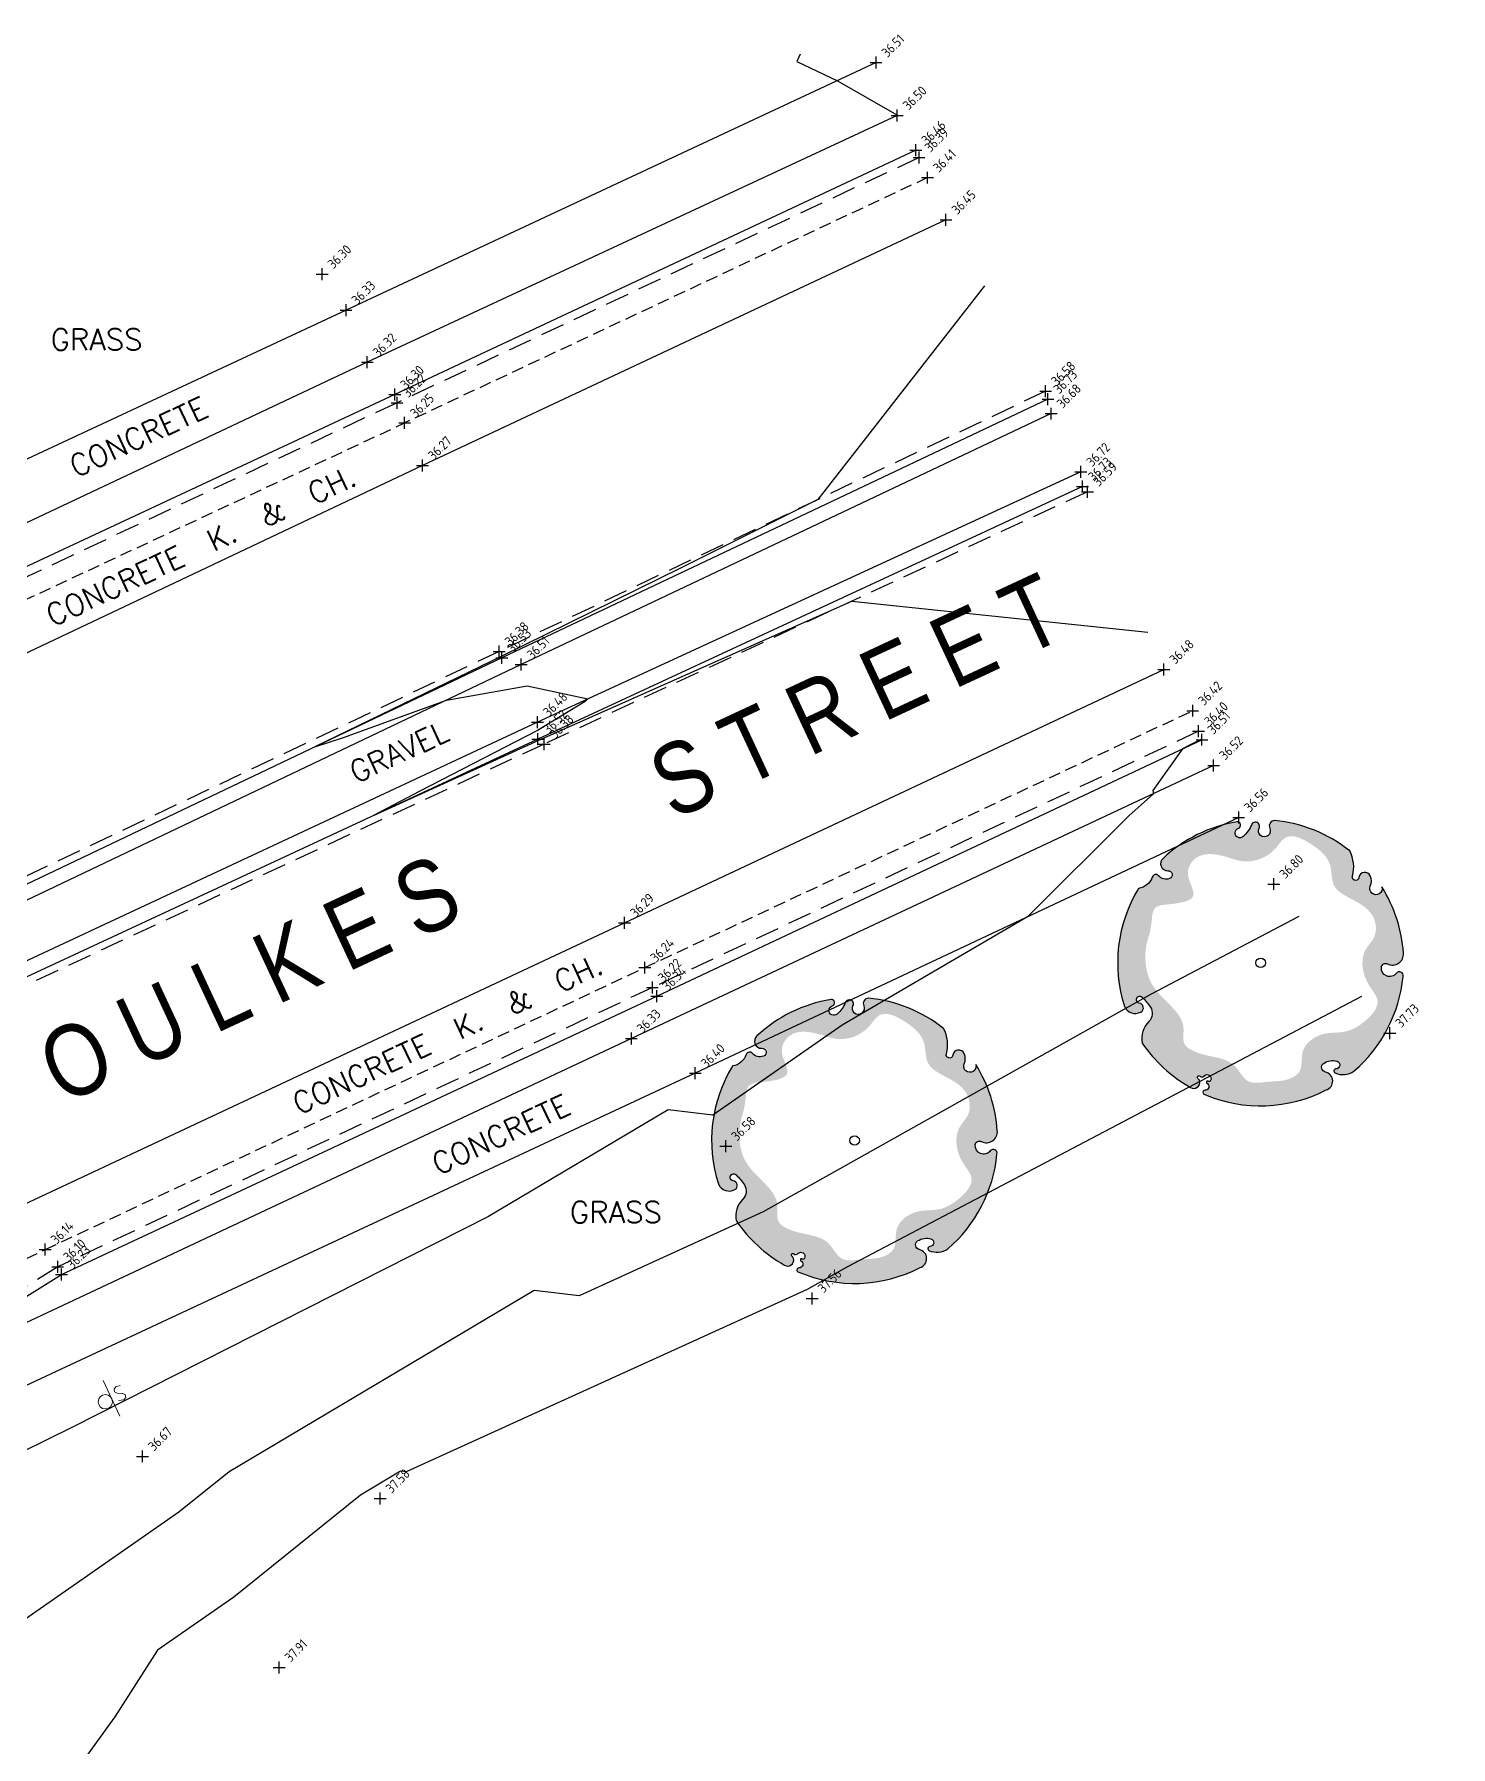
# Model space of a CAD drawing. Header units: metres. Extents: x 246075 to 247503, y 7418632 to 7419642.
# Drawn here: x 246904.47 to 246934.18, y 7419485.93 to 7419521.86 of the extents above; entities that cross this region are included whole.
import ezdxf
from ezdxf.enums import TextEntityAlignment as Align

# ---------------------------------------------------------------- set-up
doc = ezdxf.new("R2010")
doc.units = ezdxf.units.M
doc.linetypes.add('DASHED', pattern=[0.75, 0.5, -0.25])
doc.linetypes.add('HIDDEN', pattern=[0.375, 0.25, -0.125])
for name, color, linetype in [('-TEXT', 7, 'Continuous'), ('104_EXISTING_SURFACE-L', 35, 'Continuous'), ('104_EXISTING_SURFACE-S', 35, 'Continuous'), ('201_SINGLE_TREE-H', 63, 'Continuous'), ('201_SINGLE_TREE-S', 96, 'Continuous'), ('408_BACK_OF_KERB', 10, 'Continuous'), ('408_BACK_OF_KERB-L', 10, 'Continuous'), ('408_BACK_OF_KERB-S', 10, 'Continuous'), ('410_PEDESTRIAN_PATH', 32, 'Continuous'), ('410_PEDESTRIAN_PATH-L', 32, 'Continuous'), ('410_PEDESTRIAN_PATH-S', 32, 'Continuous'), ('418_LANE_LINE_SOLID', 53, 'Continuous'), ('418_LANE_LINE_SOLID-L', 53, 'Continuous'), ('418_LANE_LINE_SOLID-S', 53, 'Continuous'), ('EX-TRAFFIC_SIGN_(SLS)', 89, 'Continuous'), ('Surface_Contours_Major', 4, 'Continuous'), ('Surface_Contours_Minor', 253, 'Continuous')]:
    doc.layers.add(name, color=color, linetype=linetype)
for name, color, linetype, true_color in [('406_LIP_OF_KERB', 7, 'HIDDEN', 0xff4100), ('406_LIP_OF_KERB-L', 7, 'HIDDEN', 0xff4100), ('406_LIP_OF_KERB-S', 7, 'HIDDEN', 0xff4100), ('407_INVERT_OF_KERB', 7, 'DASHED', 0xff4100), ('407_INVERT_OF_KERB-L', 7, 'DASHED', 0xff4100), ('407_INVERT_OF_KERB-S', 7, 'DASHED', 0xff4100), ('409_TOP_OF_KERB', 7, 'Continuous', 0xff4100), ('409_TOP_OF_KERB-L', 7, 'Continuous', 0xff4100), ('409_TOP_OF_KERB-S', 7, 'Continuous', 0xff4100)]:
    doc.layers.add(name, color=color, linetype=linetype, true_color=true_color)
doc.styles.add('BOLD', font='ARIALN.TTF')
doc.styles.add('ISO2.5', font='isocp.shx', dxfattribs={"height": 2.5})
doc.styles.get("Standard").update_dxf_attribs({"font": 'SIMPLEX.shx'})

# ---------------------------------------------------------------- blocks, each defined once
blk = doc.blocks.new('CROSS')
at = {"color": 0, "linetype": 'Continuous'}
for p, q in [((-0.5, 0), (0.5, 0)), ((0, -0.5), (0, 0.5))]:
    blk.add_line(p, q, dxfattribs=at)
blk = doc.blocks.new('SP')
at = {"color": 0, "linetype": 'Continuous', "lineweight": 13}
for p, q in [((0.15, 0.423), (0.15, -0.406)), ((0.28, 0.165), (0.263, 0.104)), ((0.263, 0.104), (0.302, 0.059)), ((0.335, 0.192), (0.28, 0.165)), ((0.302, 0.059), (0.401, 0.004)), ((0.424, 0.176), (0.335, 0.192)), ((0.401, 0.004), (0.407, 0.004)), ((0.44, -0.04), (0.401, 0.004)), ((0.401, 0.004), (0.407, 0.004)), ((0.263, -0.096), (0.368, -0.129)), ((0.368, -0.129), (0.424, -0.101)), ((0.368, -0.129), (0.374, -0.129)), ((0.424, -0.101), (0.44, -0.04))]:
    blk.add_line(p, q, dxfattribs=at)
blk.add_circle((0, 0), 0.15, dxfattribs=at)
blk = doc.blocks.new('201T')
at = {"layer": '201_SINGLE_TREE-S'}
blk.add_circle((0, 0), 0.5, dxfattribs=at)
blk = doc.blocks.new('201C')
at = {"layer": '201_SINGLE_TREE-H', "transparency": 33554534}
h = blk.add_hatch(color=256, dxfattribs=at)
h.paths.add_polyline_path([(-0.3717, -0.3344, 0.222926), (0.0196, -0.4996, 0.770799), (0.0439, -0.4417, -0.650302), (0.0511, -0.4116, -0.234737), (0.0964, -0.4247, -0.847312), (0.0816, -0.4475, 0.78443), (0.0732, -0.4583, 0.276934), (0.1352, -0.4813, 0.193599), (0.4309, -0.2536, 0.800435), (0.4144, -0.2337, -0.75216), (0.3757, -0.1925, -0.528914), (0.4006, -0.1909, 0.594112), (0.4663, -0.1804, 0.123805), (0.4962, 0.0616, -1.41759), (0.4607, 0.0811, 0.206906), (0.4758, 0.1133, 0.759729), (0.4374, 0.1252, -1.073307), (0.4187, 0.1392, 0.194379), (0.4474, 0.2231, 0.144612), (0.2544, 0.4304, 0.53339), (0.2277, 0.4128, -1.592592), (0.1939, 0.4293, 1.030038), (0.1758, 0.4513, -0.10361), (0.1314, 0.4262, -1.238487), (0.1282, 0.4593, 0.884725), (0.1336, 0.4818, 0.147549), (-0.1551, 0.4753, 0.71725), (-0.1579, 0.4291, -0.864032), (-0.1646, 0.4015, -0.310704), (-0.1946, 0.4266, 0.58143), (-0.2167, 0.4321, -0.281558), (-0.2766, 0.4162), (-0.2775, 0.4159, 0.217121), (-0.4959, 0.0634), (-0.4959, 0.0634, 0.440011), (-0.4522, 0.021, 0.723973), (-0.4442, 0.0516, -1.384648), (-0.4262, 0.0659, -0.051107), (-0.4149, 0.0223, -0.361502), (-0.441, -0.0208, 0.256822), (-0.4937, -0.0791, 0.116166), (-0.4065, -0.2911, 0.67803), (-0.3682, -0.2843, 0.170035), (-0.3696, -0.274, -1.054701), (-0.3596, -0.2696, 0.431903), (-0.3468, -0.2749, -0.910728), (-0.3329, -0.2993, -0.42046), (-0.3418, -0.2976, 1.007885), (-0.3479, -0.3018, -0.766634), (-0.3646, -0.3216, 0.938602), (-0.3717, -0.3344)])
edge = h.paths.add_edge_path(flags=16)
edge.add_spline(control_points=[(-0.3177, 0.2468), (-0.303, 0.2628), (-0.2856, 0.2893), (-0.256, 0.3411), (-0.1928, 0.3155), (-0.0921, 0.286), (-0.1162, 0.3941), (-0.0359, 0.4462), (0.0392, 0.3985), (0.1028, 0.3299), (0.1957, 0.3214), (0.2784, 0.3804), (0.3442, 0.2961), (0.3785, 0.2147), (0.3303, 0.1307), (0.3915, 0.0592), (0.4378, -0.0139), (0.4055, -0.0919), (0.3459, -0.1091), (0.3102, -0.1666), (0.3057, -0.2282), (0.3286, -0.3091), (0.2408, -0.3447), (0.1647, -0.3496), (0.103, -0.3142), (0.0463, -0.3153), (0.0047, -0.3356), (-0.0139, -0.3682), (-0.0327, -0.4069), (-0.0927, -0.4151), (-0.1463, -0.3868), (-0.23, -0.3665), (-0.2245, -0.2773), (-0.2864, -0.2294), (-0.3344, -0.1941), (-0.3737, -0.1409), (-0.3276, -0.0866), (-0.344, -0.0009), (-0.3866, 0.0828), (-0.3665, 0.1796), (-0.3359, 0.2271), (-0.3177, 0.2468)], knot_values=[0, 0, 0, 0, 0.064972, 0.101243, 0.15652, 0.245586, 0.324463, 0.387907, 0.486094, 0.554514, 0.671826, 0.728629, 0.823661, 0.919885, 0.989953, 1.075257, 1.171704, 1.23593, 1.293575, 1.346478, 1.426142, 1.479146, 1.570817, 1.644481, 1.712561, 1.774901, 1.807, 1.846291, 1.885582, 1.928182, 2.007036, 2.074591, 2.151638, 2.226455, 2.293426, 2.340744, 2.397548, 2.47317, 2.587294, 2.673595, 2.754259, 2.754259, 2.754259, 2.754259], degree=3, periodic=0)
at = {"layer": '201_SINGLE_TREE-S'}
blk.add_lwpolyline([(-0.3717, -0.3344, 0.222926), (0.0196, -0.4996, 0.770799), (0.0439, -0.4417, -0.650302), (0.0511, -0.4116, -0.234737), (0.0964, -0.4247, -0.847312), (0.0816, -0.4475, 0.78443), (0.0732, -0.4583, 0.276934), (0.1352, -0.4813, 0.193599), (0.4309, -0.2536, 0.800435), (0.4144, -0.2337, -0.75216), (0.3757, -0.1925, -0.528914), (0.4006, -0.1909, 0.594112), (0.4663, -0.1804, 0.123805), (0.4962, 0.0616, -1.41759), (0.4607, 0.0811, 0.206906), (0.4758, 0.1133, 0.759729), (0.4374, 0.1252, -1.073307), (0.4187, 0.1392, 0.194379), (0.4474, 0.2231, 0.144612), (0.2544, 0.4304, 0.53339), (0.2277, 0.4128, -1.592592), (0.1939, 0.4293, 1.030038), (0.1758, 0.4513, -0.10361), (0.1314, 0.4262, -1.238487), (0.1282, 0.4593, 0.884725), (0.1336, 0.4818, 0.147549), (-0.1551, 0.4753, 0.71725), (-0.1579, 0.4291, -0.864032), (-0.1646, 0.4015, -0.310704), (-0.1946, 0.4266, 0.58143), (-0.2167, 0.4321, -0.281558), (-0.2766, 0.4162), (-0.2775, 0.4159, 0.217121), (-0.4959, 0.0634), (-0.4959, 0.0634, 0.440011), (-0.4522, 0.021, 0.723973), (-0.4442, 0.0516, -1.384648), (-0.4262, 0.0659, -0.051107), (-0.4149, 0.0223, -0.361502), (-0.441, -0.0208, 0.256822), (-0.4937, -0.0791, 0.116166), (-0.4065, -0.2911, 0.67803), (-0.3682, -0.2843, 0.170035), (-0.3696, -0.274, -1.054701), (-0.3596, -0.2696, 0.431903), (-0.3468, -0.2749, -0.910728), (-0.3329, -0.2993, -0.42046), (-0.3418, -0.2976, 1.007885), (-0.3479, -0.3018, -0.766634), (-0.3646, -0.3216, 0.938602), (-0.3717, -0.3344)], format="xyb", dxfattribs=at)
blk = doc.blocks.new('GR')
at = {"layer": '-TEXT'}
blk.add_text('GRAVEL', height=0.45, dxfattribs=at).set_placement((0.042, -0.219), align=Align.CENTER)
blk = doc.blocks.new('C')
at = {"layer": '-TEXT'}
blk.add_text('CONCRETE', height=0.45, dxfattribs=at).set_placement((-0.001, -0.23), align=Align.CENTER)
blk = doc.blocks.new('CK')
at = {"layer": '-TEXT'}
blk.add_text('CONCRETE  K.  &  CH.', height=0.45, dxfattribs=at).set_placement((-0.032, -0.236), align=Align.CENTER)
blk = doc.blocks.new('G')
at = {"layer": '-TEXT'}
blk.add_text('GRASS', height=0.45, dxfattribs=at).set_placement((0.021, -0.235), align=Align.CENTER)

msp = doc.modelspace()

# ---------------------------------------------------------------- linework, layer by layer
at = {"layer": '406_LIP_OF_KERB'}
for p, q in [((246923.206, 7419518.848), (246912.239, 7419513.702)), ((246898.809, 7419507.438), (246912.239, 7419513.702)), ((246917.275, 7419502.276), (246928.768, 7419507.666)), ((246904.7, 7419496.362), (246917.275, 7419502.276)), ((246902.955, 7419495.521), (246904.7, 7419496.362))]:
    msp.add_line(p, q, dxfattribs=at)
at = {"layer": '407_INVERT_OF_KERB'}
for p, q in [((246923.028, 7419519.269), (246912.079, 7419514.125)), ((246912.079, 7419514.125), (246898.636, 7419507.804)), ((246925.684, 7419514.371), (246914.223, 7419508.91)), ((246926.56, 7419512.259), (246915.163, 7419506.965)), ((246914.223, 7419508.91), (246900.207, 7419502.247)), ((246915.163, 7419506.965), (246902.52, 7419501.08)), ((246928.891, 7419507.234), (246917.435, 7419501.86)), ((246917.435, 7419501.86), (246904.962, 7419496)), ((246904.962, 7419496), (246903.255, 7419494.94))]:
    msp.add_line(p, q, dxfattribs=at)
at = {"layer": '408_BACK_OF_KERB'}
for p, q in [((246922.963, 7419519.426), (246912.032, 7419514.297)), ((246912.032, 7419514.297), (246898.568, 7419508.013)), ((246925.802, 7419513.897), (246914.684, 7419508.634)), ((246926.423, 7419512.674), (246915.027, 7419507.427)), ((246914.684, 7419508.634), (246900.524, 7419501.885)), ((246915.027, 7419507.427), (246900.956, 7419500.855)), ((246917.527, 7419501.677), (246928.963, 7419507.058)), ((246905.039, 7419495.838), (246917.527, 7419501.677)), ((246903.355, 7419494.787), (246905.039, 7419495.838))]:
    msp.add_line(p, q, dxfattribs=at)
at = {"layer": '409_TOP_OF_KERB'}
for p, q in [((246925.733, 7419514.202), (246914.278, 7419508.772)), ((246926.459, 7419512.368), (246915.032, 7419507.067)), ((246914.278, 7419508.772), (246900.335, 7419502.136)), ((246915.032, 7419507.067), (246901.002, 7419500.546))]:
    msp.add_line(p, q, dxfattribs=at)
at = {"layer": '410_PEDESTRIAN_PATH'}
for p, q in [((246922.126, 7419521.261), (246911.009, 7419516.07)), ((246922.571, 7419520.153), (246911.456, 7419514.975)), ((246911.009, 7419516.07), (246896.461, 7419509.277)), ((246911.456, 7419514.975), (246897.018, 7419508.179)), ((246929.208, 7419506.518), (246916.994, 7419500.792)), ((246929.733, 7419505.427), (246918.336, 7419500.062)), ((246916.994, 7419500.792), (246903.242, 7419494.335)), ((246918.336, 7419500.062), (246903.762, 7419493.262))]:
    msp.add_line(p, q, dxfattribs=at)
at = {"layer": '418_LANE_LINE_SOLID'}
for p, q in [((246923.593, 7419517.962), (246912.612, 7419512.81)), ((246912.612, 7419512.81), (246899.524, 7419506.608)), ((246916.853, 7419503.218), (246928.165, 7419508.532)), ((246902.527, 7419496.502), (246916.853, 7419503.218))]:
    msp.add_line(p, q, dxfattribs=at)
at = {"layer": 'Surface_Contours_Major', "elevation": 37}
msp.add_lwpolyline([(246930.997, 7419503.352), (246927.899, 7419501.722), (246919.758, 7419497.15), (246915.899, 7419495.394), (246914.957, 7419495.5), (246908.558, 7419491.702), (246907.502, 7419490.85), (246903.97, 7419488.392), (246903.848, 7419488.202), (246903.161, 7419487.249), (246902.528, 7419486.227), (246902.931, 7419482.073)], dxfattribs=at)
at = {"layer": 'Surface_Contours_Minor'}
for points, elevation in [([(246920.534, 7419521.436), (246920.464, 7419521.287), (246921.315, 7419520.882), (246922.564, 7419520.168)], 36.5), ([(246924.4, 7419516.576), (246920.906, 7419512.094), (246918.042, 7419510.665), (246914.265, 7419508.803), (246910.356, 7419506.905), (246910.953, 7419507.107), (246913.116, 7419507.886), (246914.811, 7419508.185), (246916.084, 7419507.914), (246916.028, 7419507.86), (246915.029, 7419507.249), (246912.559, 7419505.975), (246911.588, 7419505.466), (246913.69, 7419506.425), (246915.053, 7419507.05), (246919.003, 7419508.801), (246921.618, 7419509.963), (246927.828, 7419509.313)], 36.5), ([(246928.959, 7419507.068), (246928.718, 7419506.947), (246928.555, 7419506.865), (246927.931, 7419505.989), (246927.944, 7419505.925), (246927.426, 7419505.46), (246925.3, 7419503.34), (246921.419, 7419501.07), (246918.701, 7419499.184), (246917.764, 7419499.29), (246914.001, 7419497.056), (246905.27, 7419492.635), (246903.68, 7419491.855)], 36.5), ([(246932.306, 7419501.67), (246921.515, 7419495.991), (246920.682, 7419495.523), (246912.273, 7419491.697), (246912.149, 7419491.711), (246911.311, 7419491.213), (246908.654, 7419489.069), (246907.054, 7419487.956), (246906.16, 7419486.561), (246905.504, 7419485.652)], 37.5)]:
    msp.add_lwpolyline(points, dxfattribs=dict(at, elevation=elevation))

# ---------------------------------------------------------------- block references
at = {"layer": '-TEXT'}
for p in [(246905.757, 7419515.463), (246916.648, 7419497.156)]:
    msp.add_blockref('G', p, dxfattribs=at)
at = {"layer": '-TEXT', "rotation": 25}
for name, p in [('C', (246906.657, 7419513.416)), ('CK', (246907.99, 7419511.147)), ('GR', (246912.086, 7419506.783)), ('CK', (246913.161, 7419500.907)), ('C', (246914.257, 7419498.783))]:
    msp.add_blockref(name, p, dxfattribs=at)
at = {"layer": '104_EXISTING_SURFACE-S', "xscale": 0.25, "yscale": 0.25, "zscale": 0.25}
for p in [(246910.508, 7419516.825), (246930.47, 7419504.03), (246932.904, 7419500.904), (246918.975, 7419498.53), (246920.788, 7419495.338), (246906.743, 7419492.024), (246911.727, 7419491.14), (246909.607, 7419487.596)]:
    msp.add_blockref('CROSS', p, dxfattribs=at)
at = {"layer": '201_SINGLE_TREE-S', "rotation": 25}
for name, p, xscale, yscale, zscale in [('201C', (246930.194, 7419502.377), 6, 6, 6), ('201C', (246921.677, 7419498.651), 6, 6, 6), ('201T', (246930.194, 7419502.377), 0.2, 0.2, 0.2), ('201T', (246921.677, 7419498.651), 0.2, 0.2, 0.2)]:
    msp.add_blockref(name, p, dxfattribs=dict(at, xscale=xscale, yscale=yscale, zscale=zscale))
at = {"layer": '406_LIP_OF_KERB-S', "xscale": 0.25, "yscale": 0.25, "zscale": 0.25}
for p in [(246923.206, 7419518.848), (246912.239, 7419513.702), (246928.768, 7419507.666), (246917.275, 7419502.276), (246904.7, 7419496.362)]:
    msp.add_blockref('CROSS', p, dxfattribs=at)
at = {"layer": '407_INVERT_OF_KERB-S', "xscale": 0.25, "yscale": 0.25, "zscale": 0.25}
for p in [(246923.028, 7419519.269), (246925.684, 7419514.371), (246912.079, 7419514.125), (246926.56, 7419512.259), (246914.223, 7419508.91), (246928.891, 7419507.234), (246915.163, 7419506.965), (246917.435, 7419501.86), (246904.962, 7419496)]:
    msp.add_blockref('CROSS', p, dxfattribs=at)
at = {"layer": '408_BACK_OF_KERB-S', "xscale": 0.25, "yscale": 0.25, "zscale": 0.25}
for p in [(246922.963, 7419519.426), (246912.032, 7419514.297), (246925.802, 7419513.897), (246926.423, 7419512.674), (246914.684, 7419508.634), (246915.027, 7419507.427), (246928.963, 7419507.058), (246917.527, 7419501.677), (246905.039, 7419495.838)]:
    msp.add_blockref('CROSS', p, dxfattribs=at)
at = {"layer": '409_TOP_OF_KERB-S', "xscale": 0.25, "yscale": 0.25, "zscale": 0.25}
for p in [(246925.733, 7419514.202), (246926.459, 7419512.368), (246914.278, 7419508.772), (246915.032, 7419507.067)]:
    msp.add_blockref('CROSS', p, dxfattribs=at)
at = {"layer": '410_PEDESTRIAN_PATH-S', "xscale": 0.25, "yscale": 0.25, "zscale": 0.25}
for p in [(246922.126, 7419521.261), (246922.571, 7419520.153), (246911.009, 7419516.07), (246911.456, 7419514.975), (246929.208, 7419506.518), (246929.733, 7419505.427), (246916.994, 7419500.792), (246918.336, 7419500.062)]:
    msp.add_blockref('CROSS', p, dxfattribs=at)
at = {"layer": '418_LANE_LINE_SOLID-S', "xscale": 0.25, "yscale": 0.25, "zscale": 0.25}
for p in [(246923.593, 7419517.962), (246912.612, 7419512.81), (246928.165, 7419508.532), (246916.853, 7419503.218)]:
    msp.add_blockref('CROSS', p, dxfattribs=at)
at = {"layer": 'EX-TRAFFIC_SIGN_(SLS)', "rotation": 24.99999999999998}
msp.add_blockref('SP', (246905.961, 7419493.169), dxfattribs=at)

# ---------------------------------------------------------------- texts
at = {"layer": '-TEXT', "style": 'BOLD'}
msp.add_text('F O U L K E S          S T R E E T', height=1.5, rotation=25, dxfattribs=at).set_placement((246914.926, 7419503.988), align=Align.CENTER)
at = {"layer": '104_EXISTING_SURFACE-L', "style": 'ISO2.5'}
for s, p in [('36.30', (246910.675, 7419516.993)), ('36.80', (246930.638, 7419504.197)), ('37.73', (246933.071, 7419501.071)), ('36.58', (246919.142, 7419498.697)), ('37.56', (246920.955, 7419495.505)), ('36.67', (246906.911, 7419492.192)), ('37.58', (246911.894, 7419491.307)), ('37.91', (246909.774, 7419487.763))]:
    msp.add_text(s, height=0.2, rotation=45, dxfattribs=at).set_placement(p, align=Align.MIDDLE_LEFT)
at = {"layer": '406_LIP_OF_KERB-L', "style": 'ISO2.5'}
for s, p in [('36.41', (246923.374, 7419519.015)), ('36.25', (246912.407, 7419513.869)), ('36.42', (246928.935, 7419507.834)), ('36.24', (246917.443, 7419502.444)), ('36.14', (246904.867, 7419496.53))]:
    msp.add_text(s, height=0.2, rotation=45, dxfattribs=at).set_placement(p, align=Align.MIDDLE_LEFT)
at = {"layer": '407_INVERT_OF_KERB-L', "style": 'ISO2.5'}
for s, p in [('36.39', (246923.195, 7419519.436)), ('36.58', (246925.852, 7419514.538)), ('36.22', (246912.246, 7419514.292)), ('36.59', (246926.728, 7419512.427)), ('36.38', (246914.39, 7419509.077)), ('36.40', (246929.058, 7419507.402)), ('36.38', (246915.331, 7419507.132)), ('36.22', (246917.603, 7419502.027)), ('36.10', (246905.129, 7419496.167))]:
    msp.add_text(s, height=0.2, rotation=45, dxfattribs=at).set_placement(p, align=Align.MIDDLE_LEFT)
at = {"layer": '408_BACK_OF_KERB-L', "style": 'ISO2.5'}
for s, p in [('36.46', (246923.131, 7419519.593)), ('36.30', (246912.2, 7419514.464)), ('36.68', (246925.97, 7419514.065)), ('36.72', (246926.59, 7419512.842)), ('36.51', (246914.852, 7419508.801)), ('36.48', (246915.194, 7419507.595)), ('36.51', (246929.131, 7419507.225)), ('36.34', (246917.695, 7419501.844)), ('36.23', (246905.206, 7419496.005))]:
    msp.add_text(s, height=0.2, rotation=45, dxfattribs=at).set_placement(p, align=Align.MIDDLE_LEFT)
at = {"layer": '409_TOP_OF_KERB-L', "style": 'ISO2.5'}
for s, p in [('36.73', (246925.9, 7419514.369)), ('36.73', (246926.626, 7419512.536)), ('36.53', (246914.445, 7419508.939)), ('36.52', (246915.199, 7419507.235))]:
    msp.add_text(s, height=0.2, rotation=45, dxfattribs=at).set_placement(p, align=Align.MIDDLE_LEFT)
at = {"layer": '410_PEDESTRIAN_PATH-L', "style": 'ISO2.5'}
for s, p in [('36.51', (246922.294, 7419521.428)), ('36.50', (246922.738, 7419520.321)), ('36.33', (246911.177, 7419516.237)), ('36.32', (246911.623, 7419515.142)), ('36.52', (246929.376, 7419506.686)), ('36.56', (246929.9, 7419505.595)), ('36.33', (246917.161, 7419500.96)), ('36.40', (246918.503, 7419500.229))]:
    msp.add_text(s, height=0.2, rotation=45, dxfattribs=at).set_placement(p, align=Align.MIDDLE_LEFT)
at = {"layer": '418_LANE_LINE_SOLID-L', "style": 'ISO2.5'}
for s, p in [('36.45', (246923.761, 7419518.13)), ('36.27', (246912.78, 7419512.977)), ('36.48', (246928.333, 7419508.699)), ('36.29', (246917.02, 7419503.385))]:
    msp.add_text(s, height=0.2, rotation=45, dxfattribs=at).set_placement(p, align=Align.MIDDLE_LEFT)

doc.saveas('drawing.dxf')
